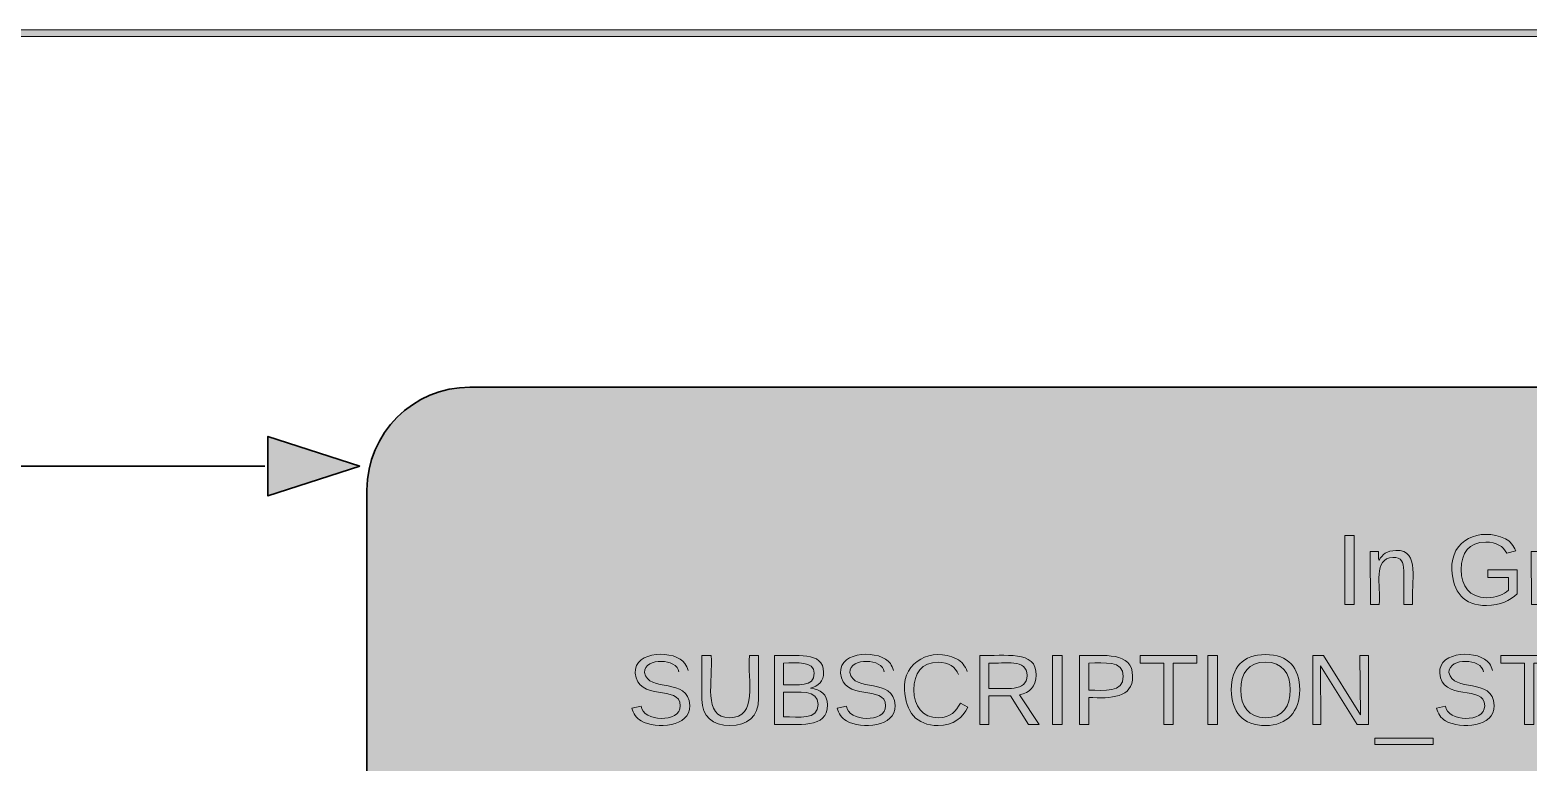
# Model space of a CAD drawing. Extents: x 3 to 1760, y 20 to 1040.
# Drawn here: x 1155.7 to 1388.6, y 766.7 to 880.5 of the extents above; entities that cross this region are included whole.
import ezdxf

# ---------------------------------------------------------------- set-up
doc = ezdxf.new("R2010")
doc.units = 0
doc.header["$MEASUREMENT"] = 0
doc.layers.add('Layer 1', color=7, linetype='Continuous', lineweight=0)

# ---------------------------------------------------------------- blocks, each defined once
blk = doc.blocks.new('Block_30')
at = {"layer": 'Layer 1'}
for points, knots in [([(1360.12, 791.19), (1360.12, 791.19), (1360.12, 801.9), (1360.12, 801.9), (1360.12, 801.9), (1361.59, 801.9), (1361.59, 801.9), (1361.59, 801.9), (1361.59, 791.19), (1361.59, 791.19), (1361.59, 791.19), (1360.12, 791.19), (1360.12, 791.19)], [0, 0, 0, 0, 1, 1, 1, 2, 2, 2, 3, 3, 3, 4, 4, 4, 4]), ([(1368.07, 799.57), (1371.92, 799.74), (1370.36, 794.56), (1370.67, 791.19), (1370.67, 791.19), (1369.28, 791.19), (1369.28, 791.19), (1369.28, 791.19), (1369.28, 796.42), (1369.28, 796.42), (1369.28, 797.76), (1368.94, 798.53), (1367.6, 798.49), (1364.49, 798.4), (1365.7, 794.08), (1365.48, 791.19), (1365.48, 791.19), (1364.1, 791.19), (1364.1, 791.19), (1364.1, 791.19), (1364.05, 799.4), (1364.05, 799.4), (1364.05, 799.4), (1365.35, 799.4), (1365.35, 799.4), (1365.39, 798.97), (1365.31, 798.36), (1365.44, 798.01), (1365.91, 798.97), (1366.69, 799.53), (1368.07, 799.57)], [0, 0, 0, 0, 1, 1, 1, 2, 2, 2, 3, 3, 3, 4, 4, 4, 5, 5, 5, 6, 6, 6, 7, 7, 7, 8, 8, 8, 9, 9, 9, 10, 10, 10, 10])]:
    blk.add_open_spline(points, degree=3, knots=knots, dxfattribs=at)
blk = doc.blocks.new('Block_29')
at = {"layer": 'Layer 1'}
blk.add_blockref('Block_30', (0, 0), dxfattribs=at)
blk = doc.blocks.new('Block_32')
at = {"layer": 'Layer 1'}
for points, knots in [([(1382.16, 791.01), (1378.62, 791.01), (1376.93, 793.09), (1376.76, 796.59), (1376.54, 801.21), (1381.08, 803.24), (1385.1, 801.39), (1385.83, 801.04), (1386.35, 800.3), (1386.7, 799.53), (1386.7, 799.53), (1385.31, 799.14), (1385.31, 799.14), (1384.75, 800.22), (1383.71, 800.87), (1382.03, 800.87), (1379.39, 800.87), (1378.23, 799.18), (1378.23, 796.59), (1378.23, 793.95), (1379.48, 792.27), (1382.16, 792.22), (1383.67, 792.22), (1384.84, 792.7), (1385.57, 793.39), (1385.57, 793.39), (1385.57, 795.34), (1385.57, 795.34), (1385.57, 795.34), (1382.37, 795.34), (1382.37, 795.34), (1382.37, 795.34), (1382.37, 796.55), (1382.37, 796.55), (1382.37, 796.55), (1386.91, 796.55), (1386.91, 796.55), (1386.91, 796.55), (1386.91, 792.83), (1386.91, 792.83), (1385.83, 791.75), (1384.28, 791.01), (1382.16, 791.01)], [0, 0, 0, 0, 1, 1, 1, 2, 2, 2, 3, 3, 3, 4, 4, 4, 5, 5, 5, 6, 6, 6, 7, 7, 7, 8, 8, 8, 9, 9, 9, 10, 10, 10, 11, 11, 11, 12, 12, 12, 13, 13, 13, 14, 14, 14, 14]), ([(1393, 798.23), (1389.63, 798.92), (1390.71, 794.3), (1390.54, 791.19), (1390.54, 791.19), (1389.16, 791.19), (1389.16, 791.19), (1389.16, 791.19), (1389.12, 799.4), (1389.12, 799.4), (1389.12, 799.4), (1390.41, 799.4), (1390.41, 799.4), (1390.46, 798.88), (1390.37, 798.14), (1390.5, 797.71), (1390.76, 798.88), (1391.49, 799.83), (1393, 799.48), (1393, 799.48), (1393, 798.23), (1393, 798.23)], [0, 0, 0, 0, 1, 1, 1, 2, 2, 2, 3, 3, 3, 4, 4, 4, 5, 5, 5, 6, 6, 6, 7, 7, 7, 7]), ([(1399.31, 792.74), (1398.67, 791.84), (1397.97, 790.97), (1396.37, 791.01), (1394.82, 791.06), (1393.87, 791.92), (1393.87, 793.48), (1393.83, 796.24), (1396.59, 796.2), (1399.27, 796.2), (1399.4, 797.71), (1398.88, 798.53), (1397.5, 798.53), (1396.46, 798.49), (1395.73, 798.23), (1395.68, 797.19), (1395.68, 797.19), (1394.26, 797.32), (1394.26, 797.32), (1394.47, 798.92), (1395.68, 799.57), (1397.54, 799.57), (1399.49, 799.57), (1400.65, 798.71), (1400.65, 796.8), (1400.65, 796.8), (1400.65, 793.26), (1400.65, 793.26), (1400.61, 792.4), (1400.96, 791.88), (1401.86, 792.1), (1401.86, 792.1), (1401.86, 791.23), (1401.86, 791.23), (1400.52, 790.84), (1399.23, 791.32), (1399.31, 792.74)], [0, 0, 0, 0, 1, 1, 1, 2, 2, 2, 3, 3, 3, 4, 4, 4, 5, 5, 5, 6, 6, 6, 7, 7, 7, 8, 8, 8, 9, 9, 9, 10, 10, 10, 11, 11, 11, 12, 12, 12, 12]), ([(1406.01, 798.49), (1404.28, 798.49), (1403.94, 797.06), (1403.94, 795.34), (1403.94, 793.61), (1404.33, 792.1), (1406.01, 792.1), (1407.05, 792.1), (1407.78, 792.7), (1407.87, 793.74), (1407.87, 793.74), (1409.25, 793.65), (1409.25, 793.65), (1408.99, 792.05), (1407.91, 791.01), (1406.05, 791.01), (1403.5, 791.01), (1402.77, 792.79), (1402.51, 795.29), (1402.08, 799.31), (1406.87, 800.95), (1408.86, 798.06), (1409.04, 797.76), (1409.08, 797.45), (1409.17, 797.11), (1409.17, 797.11), (1407.78, 796.98), (1407.78, 796.98), (1407.61, 797.89), (1407.09, 798.49), (1406.01, 798.49)], [0, 0, 0, 0, 1, 1, 1, 2, 2, 2, 3, 3, 3, 4, 4, 4, 5, 5, 5, 6, 6, 6, 7, 7, 7, 8, 8, 8, 9, 9, 9, 10, 10, 10, 10]), ([(1413.96, 799.57), (1416.68, 799.57), (1417.68, 797.76), (1417.59, 794.99), (1417.59, 794.99), (1411.76, 794.99), (1411.76, 794.99), (1411.76, 793.26), (1412.36, 792.1), (1414.05, 792.05), (1415.17, 792.01), (1415.91, 792.57), (1416.17, 793.3), (1416.17, 793.3), (1417.37, 792.96), (1417.37, 792.96), (1416.9, 791.75), (1415.78, 791.01), (1414.05, 791.01), (1411.54, 791.01), (1410.25, 792.61), (1410.29, 795.34), (1410.33, 797.97), (1411.41, 799.57), (1413.96, 799.57)], [0, 0, 0, 0, 1, 1, 1, 2, 2, 2, 3, 3, 3, 4, 4, 4, 5, 5, 5, 6, 6, 6, 7, 7, 7, 8, 8, 8, 8]), ([(1416.21, 796.07), (1416.47, 798.66), (1412.92, 799.4), (1412.02, 797.28), (1411.89, 796.98), (1411.76, 796.55), (1411.76, 796.07), (1411.76, 796.07), (1416.21, 796.07), (1416.21, 796.07)], [0, 0, 0, 0, 1, 1, 1, 2, 2, 2, 3, 3, 3, 3]), ([(1395.29, 793.48), (1395.29, 792.61), (1395.81, 792.05), (1396.68, 792.05), (1398.45, 792.18), (1399.4, 793.3), (1399.27, 795.25), (1397.41, 795.16), (1395.29, 795.47), (1395.29, 793.48)], [0, 0, 0, 0, 1, 1, 1, 2, 2, 2, 3, 3, 3, 3])]:
    blk.add_open_spline(points, degree=3, knots=knots, dxfattribs=at)
blk = doc.blocks.new('Block_31')
at = {"layer": 'Layer 1'}
blk.add_blockref('Block_32', (0, 0), dxfattribs=at)
blk = doc.blocks.new('Block_36')
at = {"layer": 'Layer 1'}
for points, knots in [([(1256.57, 780.69), (1256.35, 782.76), (1251.25, 783.02), (1251.21, 780.6), (1251.82, 777.36), (1258.04, 780), (1258.25, 775.46), (1258.38, 772.09), (1253.03, 771.7), (1250.69, 773.08), (1249.96, 773.51), (1249.48, 774.21), (1249.27, 775.07), (1249.27, 775.07), (1250.69, 775.37), (1250.69, 775.37), (1250.91, 772.95), (1256.79, 772.65), (1256.79, 775.42), (1256.79, 778.79), (1250.09, 776.02), (1249.79, 780.51), (1249.57, 784.06), (1256.05, 784.14), (1257.52, 781.98), (1257.74, 781.68), (1257.87, 781.29), (1258, 780.9)], [0, 0, 0, 0, 1, 1, 1, 2, 2, 2, 3, 3, 3, 4, 4, 4, 5, 5, 5, 6, 6, 6, 7, 7, 7, 8, 8, 8, 9, 9, 9, 9]), ([(1268.97, 776.54), (1268.93, 773.73), (1267.24, 772.35), (1264.48, 772.35), (1261.84, 772.35), (1260.16, 773.73), (1260.16, 776.41), (1260.16, 776.41), (1260.16, 783.24), (1260.16, 783.24), (1260.16, 783.24), (1261.58, 783.24), (1261.58, 783.24), (1261.93, 779.39), (1260.16, 773.56), (1264.48, 773.56), (1268.88, 773.56), (1267.24, 779.31), (1267.54, 783.24), (1267.54, 783.24), (1268.97, 783.24), (1268.97, 783.24), (1268.97, 783.24), (1268.97, 776.54), (1268.97, 776.54)], [0, 0, 0, 0, 1, 1, 1, 2, 2, 2, 3, 3, 3, 4, 4, 4, 5, 5, 5, 6, 6, 6, 7, 7, 7, 8, 8, 8, 8]), ([(1277.05, 778.18), (1278.56, 777.97), (1279.69, 777.19), (1279.69, 775.55), (1279.69, 771.79), (1275.11, 772.61), (1271.43, 772.52), (1271.43, 772.52), (1271.43, 783.24), (1271.43, 783.24), (1274.72, 783.11), (1279.08, 783.97), (1279.08, 780.64), (1279.08, 779.22), (1278.26, 778.48), (1277.05, 778.18)], [0, 0, 0, 0, 1, 1, 1, 2, 2, 2, 3, 3, 3, 4, 4, 4, 5, 5, 5, 5]), ([(1288.5, 780.69), (1288.29, 782.76), (1283.19, 783.02), (1283.14, 780.6), (1283.75, 777.36), (1289.97, 780), (1290.19, 775.46), (1290.32, 772.09), (1284.96, 771.7), (1282.62, 773.08), (1281.89, 773.51), (1281.42, 774.21), (1281.2, 775.07), (1281.2, 775.07), (1282.62, 775.37), (1282.62, 775.37), (1282.84, 772.95), (1288.72, 772.65), (1288.72, 775.42), (1288.72, 778.79), (1282.02, 776.02), (1281.72, 780.51), (1281.5, 784.06), (1287.98, 784.14), (1289.45, 781.98), (1289.67, 781.68), (1289.8, 781.29), (1289.93, 780.9)], [0, 0, 0, 0, 1, 1, 1, 2, 2, 2, 3, 3, 3, 4, 4, 4, 5, 5, 5, 6, 6, 6, 7, 7, 7, 8, 8, 8, 9, 9, 9, 9]), ([(1300.04, 780.26), (1299.61, 781.47), (1298.53, 782.2), (1296.88, 782.2), (1294.33, 782.2), (1293.12, 780.47), (1293.12, 777.92), (1293.12, 775.33), (1294.38, 773.56), (1296.97, 773.56), (1298.83, 773.56), (1299.65, 774.6), (1300.34, 775.81), (1300.34, 775.81), (1301.51, 775.2), (1301.51, 775.2), (1300.73, 773.56), (1299.3, 772.35), (1296.88, 772.35), (1293.43, 772.35), (1291.83, 774.51), (1291.66, 777.92), (1291.4, 782.42), (1295.93, 784.53), (1299.74, 782.72), (1300.56, 782.33), (1301.08, 781.6), (1301.42, 780.73)], [0, 0, 0, 0, 1, 1, 1, 2, 2, 2, 3, 3, 3, 4, 4, 4, 5, 5, 5, 6, 6, 6, 7, 7, 7, 8, 8, 8, 9, 9, 9, 9]), ([(1312.14, 780.17), (1312.09, 778.4), (1311.14, 777.4), (1309.54, 777.14), (1309.54, 777.14), (1312.57, 772.52), (1312.57, 772.52), (1312.57, 772.52), (1310.93, 772.52), (1310.93, 772.52), (1310.93, 772.52), (1308.12, 776.97), (1308.12, 776.97), (1308.12, 776.97), (1304.79, 776.97), (1304.79, 776.97), (1304.79, 776.97), (1304.79, 772.52), (1304.79, 772.52), (1304.79, 772.52), (1303.37, 772.52), (1303.37, 772.52), (1303.37, 772.52), (1303.37, 783.24), (1303.37, 783.24), (1307.17, 783.11), (1312.22, 784.14), (1312.14, 780.17)], [0, 0, 0, 0, 1, 1, 1, 2, 2, 2, 3, 3, 3, 4, 4, 4, 5, 5, 5, 6, 6, 6, 7, 7, 7, 8, 8, 8, 9, 9, 9, 9]), ([(1304.79, 778.1), (1307.38, 778.18), (1310.71, 777.53), (1310.71, 780.13), (1310.71, 782.76), (1307.25, 781.94), (1304.79, 782.07), (1304.79, 782.07), (1304.79, 778.1), (1304.79, 778.1)], [0, 0, 0, 0, 1, 1, 1, 2, 2, 2, 3, 3, 3, 3]), ([(1314.69, 772.52), (1314.69, 772.52), (1314.69, 783.24), (1314.69, 783.24), (1314.69, 783.24), (1316.16, 783.24), (1316.16, 783.24), (1316.16, 783.24), (1316.16, 772.52), (1316.16, 772.52), (1316.16, 772.52), (1314.69, 772.52), (1314.69, 772.52)], [0, 0, 0, 0, 1, 1, 1, 2, 2, 2, 3, 3, 3, 4, 4, 4, 4]), ([(1318.88, 783.24), (1322.64, 783.19), (1327.13, 783.89), (1327.13, 780), (1327.13, 776.63), (1323.8, 776.54), (1320.3, 776.71), (1320.3, 776.71), (1320.3, 772.52), (1320.3, 772.52), (1320.3, 772.52), (1318.88, 772.52), (1318.88, 772.52), (1318.88, 772.52), (1318.88, 783.24), (1318.88, 783.24)], [0, 0, 0, 0, 1, 1, 1, 2, 2, 2, 3, 3, 3, 4, 4, 4, 5, 5, 5, 5]), ([(1333.44, 782.03), (1333.44, 782.03), (1333.44, 772.52), (1333.44, 772.52), (1333.44, 772.52), (1331.97, 772.52), (1331.97, 772.52), (1331.97, 772.52), (1331.97, 782.03), (1331.97, 782.03), (1331.97, 782.03), (1328.3, 782.03), (1328.3, 782.03), (1328.3, 782.03), (1328.3, 783.24), (1328.3, 783.24), (1328.3, 783.24), (1337.11, 783.24), (1337.11, 783.24), (1337.11, 783.24), (1337.11, 782.03), (1337.11, 782.03), (1337.11, 782.03), (1333.44, 782.03), (1333.44, 782.03)], [0, 0, 0, 0, 1, 1, 1, 2, 2, 2, 3, 3, 3, 4, 4, 4, 5, 5, 5, 6, 6, 6, 7, 7, 7, 8, 8, 8, 8]), ([(1338.84, 772.52), (1338.84, 772.52), (1338.84, 783.24), (1338.84, 783.24), (1338.84, 783.24), (1340.31, 783.24), (1340.31, 783.24), (1340.31, 783.24), (1340.31, 772.52), (1340.31, 772.52), (1340.31, 772.52), (1338.84, 772.52), (1338.84, 772.52)], [0, 0, 0, 0, 1, 1, 1, 2, 2, 2, 3, 3, 3, 4, 4, 4, 4]), ([(1347.79, 783.37), (1351.29, 783.37), (1353.1, 781.38), (1353.1, 777.92), (1353.1, 774.51), (1351.2, 772.35), (1347.79, 772.35), (1344.29, 772.35), (1342.47, 774.47), (1342.47, 777.92), (1342.47, 781.38), (1344.29, 783.37), (1347.79, 783.37)], [0, 0, 0, 0, 1, 1, 1, 2, 2, 2, 3, 3, 3, 4, 4, 4, 4]), ([(1362.04, 772.52), (1362.04, 772.52), (1356.34, 781.64), (1356.34, 781.64), (1356.34, 781.64), (1356.38, 772.52), (1356.38, 772.52), (1356.38, 772.52), (1355.13, 772.52), (1355.13, 772.52), (1355.13, 772.52), (1355.13, 783.24), (1355.13, 783.24), (1355.13, 783.24), (1356.82, 783.24), (1356.82, 783.24), (1356.82, 783.24), (1362.56, 774.03), (1362.56, 774.03), (1362.56, 774.03), (1362.48, 783.24), (1362.48, 783.24), (1362.48, 783.24), (1363.82, 783.24), (1363.82, 783.24), (1363.82, 783.24), (1363.82, 772.52), (1363.82, 772.52), (1363.82, 772.52), (1362.04, 772.52), (1362.04, 772.52)], [0, 0, 0, 0, 1, 1, 1, 2, 2, 2, 3, 3, 3, 4, 4, 4, 5, 5, 5, 6, 6, 6, 7, 7, 7, 8, 8, 8, 9, 9, 9, 10, 10, 10, 10]), ([(1381.66, 780.69), (1381.45, 782.76), (1376.35, 783.02), (1376.3, 780.6), (1376.91, 777.36), (1383.13, 780), (1383.35, 775.46), (1383.48, 772.09), (1378.12, 771.7), (1375.79, 773.08), (1375.05, 773.51), (1374.58, 774.21), (1374.36, 775.07), (1374.36, 775.07), (1375.79, 775.37), (1375.79, 775.37), (1376, 772.95), (1381.88, 772.65), (1381.88, 775.42), (1381.88, 778.79), (1375.18, 776.02), (1374.88, 780.51), (1374.66, 784.06), (1381.14, 784.14), (1382.61, 781.98), (1382.83, 781.68), (1382.96, 781.29), (1383.09, 780.9)], [0, 0, 0, 0, 1, 1, 1, 2, 2, 2, 3, 3, 3, 4, 4, 4, 5, 5, 5, 6, 6, 6, 7, 7, 7, 8, 8, 8, 9, 9, 9, 9]), ([(1389.53, 782.03), (1389.53, 782.03), (1389.53, 772.52), (1389.53, 772.52), (1389.53, 772.52), (1388.06, 772.52), (1388.06, 772.52), (1388.06, 772.52), (1388.06, 782.03), (1388.06, 782.03), (1388.06, 782.03), (1384.38, 782.03), (1384.38, 782.03), (1384.38, 782.03), (1384.38, 783.24), (1384.38, 783.24), (1384.38, 783.24), (1393.2, 783.24), (1393.2, 783.24), (1393.2, 783.24), (1393.2, 782.03), (1393.2, 782.03), (1393.2, 782.03), (1389.53, 782.03), (1389.53, 782.03)], [0, 0, 0, 0, 1, 1, 1, 2, 2, 2, 3, 3, 3, 4, 4, 4, 5, 5, 5, 6, 6, 6, 7, 7, 7, 8, 8, 8, 8]), ([(1272.86, 778.66), (1275.02, 778.7), (1277.61, 778.27), (1277.61, 780.47), (1277.61, 782.5), (1274.89, 782.03), (1272.86, 782.07), (1272.86, 782.07), (1272.86, 778.66), (1272.86, 778.66)], [0, 0, 0, 0, 1, 1, 1, 2, 2, 2, 3, 3, 3, 3]), ([(1320.3, 777.84), (1322.77, 777.84), (1325.66, 777.36), (1325.66, 780), (1325.66, 782.55), (1322.72, 782.03), (1320.3, 782.07), (1320.3, 782.07), (1320.3, 777.84), (1320.3, 777.84)], [0, 0, 0, 0, 1, 1, 1, 2, 2, 2, 3, 3, 3, 3]), ([(1347.79, 773.56), (1350.51, 773.56), (1351.63, 775.33), (1351.63, 777.92), (1351.63, 780.51), (1350.38, 782.2), (1347.79, 782.2), (1345.15, 782.2), (1343.94, 780.51), (1343.94, 777.92), (1343.94, 775.33), (1345.15, 773.6), (1347.79, 773.56)], [0, 0, 0, 0, 1, 1, 1, 2, 2, 2, 3, 3, 3, 4, 4, 4, 4]), ([(1272.86, 773.69), (1275.24, 773.77), (1278.22, 773.08), (1278.22, 775.63), (1278.22, 778.05), (1275.19, 777.45), (1272.86, 777.53), (1272.86, 777.53), (1272.86, 773.69), (1272.86, 773.69)], [0, 0, 0, 0, 1, 1, 1, 2, 2, 2, 3, 3, 3, 3]), ([(1364.81, 769.41), (1364.81, 769.41), (1364.81, 770.4), (1364.81, 770.4), (1364.81, 770.4), (1373.84, 770.4), (1373.84, 770.4), (1373.84, 770.4), (1373.84, 769.41), (1373.84, 769.41), (1373.84, 769.41), (1364.81, 769.41), (1364.81, 769.41)], [0, 0, 0, 0, 1, 1, 1, 2, 2, 2, 3, 3, 3, 4, 4, 4, 4])]:
    blk.add_open_spline(points, degree=3, knots=knots, dxfattribs=at)
blk = doc.blocks.new('Block_35')
at = {"layer": 'Layer 1'}
blk.add_blockref('Block_36', (0, 0), dxfattribs=at)
blk = doc.blocks.new('Block_0')
at = {"layer": 'Layer 1', "true_color": 0x666666, "transparency": 33554687}
h = blk.add_hatch(color=251, dxfattribs=at)
h.dxf.hatch_style = 2
edge = h.paths.add_edge_path()
edge.add_spline(control_points=[(1403.01, 880.35), (1403.01, 880.35), (1404.91, 879.89), (1404.91, 879.89), (1404.91, 879.89), (1406.71, 879.13), (1406.71, 879.13), (1406.71, 879.13), (1408.39, 878.1), (1408.39, 878.1), (1408.39, 878.1), (1409.89, 876.84), (1409.89, 876.84), (1409.89, 876.84), (1411.15, 875.34), (1411.15, 875.34), (1411.15, 875.34), (1412.18, 873.68), (1412.18, 873.68), (1412.18, 873.68), (1412.93, 871.86), (1412.93, 871.86), (1412.93, 871.86), (1413.39, 869.96), (1413.39, 869.96), (1413.39, 869.96), (1413.54, 868.02), (1413.54, 868.02), (1413.54, 868.02), (1413.54, 825.46), (1413.54, 825.46), (1413.54, 825.46), (1412.54, 825.46), (1412.54, 825.46), (1412.54, 825.46), (1412.54, 867.98), (1412.54, 867.98), (1412.54, 867.98), (1412.4, 869.8), (1412.4, 869.8), (1412.4, 869.8), (1411.97, 871.55), (1411.97, 871.55), (1411.97, 871.55), (1411.27, 873.22), (1411.27, 873.22), (1411.27, 873.22), (1410.33, 874.76), (1410.33, 874.76), (1410.33, 874.76), (1409.16, 876.13), (1409.16, 876.13), (1409.16, 876.13), (1407.79, 877.3), (1407.79, 877.3), (1407.79, 877.3), (1406.24, 878.24), (1406.24, 878.24), (1406.24, 878.24), (1404.57, 878.94), (1404.57, 878.94), (1404.57, 878.94), (1402.82, 879.36), (1402.82, 879.36), (1402.82, 879.36), (1401, 879.5), (1401, 879.5), (1401, 879.5), (535.15, 879.5), (535.15, 879.5), (535.15, 879.5), (533.33, 879.36), (533.33, 879.36), (533.33, 879.36), (531.59, 878.94), (531.59, 878.94), (531.59, 878.94), (529.92, 878.24), (529.92, 878.24), (529.92, 878.24), (528.37, 877.3), (528.37, 877.3), (528.37, 877.3), (527, 876.13), (527, 876.13), (527, 876.13), (525.83, 874.76), (525.83, 874.76), (525.83, 874.76), (524.89, 873.22), (524.89, 873.22), (524.89, 873.22), (524.19, 871.55), (524.19, 871.55), (524.19, 871.55), (523.79, 869.8), (523.79, 869.8), (523.79, 869.8), (523.64, 867.98), (523.64, 867.98), (523.64, 867.98), (523.64, 856.38), (523.64, 856.38), (523.64, 856.38), (522.64, 856.38), (522.64, 856.38), (522.64, 856.38), (522.64, 868.02), (522.64, 868.02), (522.64, 868.02), (522.8, 869.96), (522.8, 869.96), (522.8, 869.96), (523.26, 871.86), (523.26, 871.86), (523.26, 871.86), (524.01, 873.68), (524.01, 873.68), (524.01, 873.68), (525.03, 875.35), (525.03, 875.35), (525.03, 875.35), (526.3, 876.85), (526.3, 876.85), (526.3, 876.85), (527.8, 878.11), (527.8, 878.11), (527.8, 878.11), (529.46, 879.15), (529.46, 879.15), (529.46, 879.15), (531.28, 879.9), (531.28, 879.9), (531.28, 879.9), (533.18, 880.35), (533.18, 880.35), (533.18, 880.35), (535.12, 880.5), (535.12, 880.5), (535.12, 880.5), (1401.07, 880.5), (1401.07, 880.5), (1401.07, 880.5), (1403.01, 880.35), (1403.01, 880.35)], knot_values=[0, 0, 0, 0, 1, 1, 1, 2, 2, 2, 3, 3, 3, 4, 4, 4, 5, 5, 5, 6, 6, 6, 7, 7, 7, 8, 8, 8, 9, 9, 9, 10, 10, 10, 11, 11, 11, 12, 12, 12, 13, 13, 13, 14, 14, 14, 15, 15, 15, 16, 16, 16, 17, 17, 17, 18, 18, 18, 19, 19, 19, 20, 20, 20, 21, 21, 21, 22, 22, 22, 23, 23, 23, 24, 24, 24, 25, 25, 25, 26, 26, 26, 27, 27, 27, 28, 28, 28, 29, 29, 29, 30, 30, 30, 31, 31, 31, 32, 32, 32, 33, 33, 33, 34, 34, 34, 35, 35, 35, 36, 36, 36, 37, 37, 37, 38, 38, 38, 39, 39, 39, 40, 40, 40, 41, 41, 41, 42, 42, 42, 43, 43, 43, 44, 44, 44, 45, 45, 45, 46, 46, 46, 47, 47, 47, 48, 48, 48, 48], degree=3, periodic=0)
at = {"layer": 'Layer 1', "true_color": 0x75b2ff, "transparency": 33554687}
h = blk.add_hatch(color=151, dxfattribs=at)
h.dxf.hatch_style = 2
edge = h.paths.add_edge_path()
edge.add_spline(control_points=[(1224.07, 824.96), (1215.23, 824.96), (1208.07, 817.8), (1208.07, 808.96), (1208.07, 808.96), (1208.07, 760.96), (1208.07, 760.96), (1208.07, 752.13), (1215.23, 744.96), (1224.07, 744.96), (1224.07, 744.96), (1602.01, 744.96), (1602.01, 744.96), (1610.85, 744.96), (1618.01, 752.13), (1618.01, 760.96), (1618.01, 760.96), (1618.01, 808.96), (1618.01, 808.96), (1618.01, 817.8), (1610.85, 824.96), (1602.01, 824.96), (1602.01, 824.96), (1224.07, 824.96), (1224.07, 824.96)], knot_values=[0, 0, 0, 0, 1, 1, 1, 2, 2, 2, 3, 3, 3, 4, 4, 4, 5, 5, 5, 6, 6, 6, 7, 7, 7, 8, 8, 8, 8], degree=3, periodic=0)
at = {"layer": 'Layer 1', "true_color": 0x333333, "transparency": 33554687}
h = blk.add_hatch(color=250, dxfattribs=at)
h.dxf.hatch_style = 2
edge = h.paths.add_edge_path()
edge.add_spline(control_points=[(1206.94, 812.67), (1206.94, 812.67), (1192.67, 808.04), (1192.67, 808.04), (1192.67, 808.04), (1192.67, 817.31), (1192.67, 817.31), (1192.67, 817.31), (1206.94, 812.67), (1206.94, 812.67)], knot_values=[0, 0, 0, 0, 1, 1, 1, 2, 2, 2, 3, 3, 3, 3], degree=3, periodic=0)
at = {"layer": 'Layer 1', "color": 251, "lineweight": 0, "true_color": 0x666666}
blk.add_open_spline([(1403.01, 880.35), (1403.01, 880.35), (1404.91, 879.89), (1404.91, 879.89), (1404.91, 879.89), (1406.71, 879.13), (1406.71, 879.13), (1406.71, 879.13), (1408.39, 878.1), (1408.39, 878.1), (1408.39, 878.1), (1409.89, 876.84), (1409.89, 876.84), (1409.89, 876.84), (1411.15, 875.34), (1411.15, 875.34), (1411.15, 875.34), (1412.18, 873.68), (1412.18, 873.68), (1412.18, 873.68), (1412.93, 871.86), (1412.93, 871.86), (1412.93, 871.86), (1413.39, 869.96), (1413.39, 869.96), (1413.39, 869.96), (1413.54, 868.02), (1413.54, 868.02), (1413.54, 868.02), (1413.54, 825.46), (1413.54, 825.46), (1413.54, 825.46), (1412.54, 825.46), (1412.54, 825.46), (1412.54, 825.46), (1412.54, 867.98), (1412.54, 867.98), (1412.54, 867.98), (1412.4, 869.8), (1412.4, 869.8), (1412.4, 869.8), (1411.97, 871.55), (1411.97, 871.55), (1411.97, 871.55), (1411.27, 873.22), (1411.27, 873.22), (1411.27, 873.22), (1410.33, 874.76), (1410.33, 874.76), (1410.33, 874.76), (1409.16, 876.13), (1409.16, 876.13), (1409.16, 876.13), (1407.79, 877.3), (1407.79, 877.3), (1407.79, 877.3), (1406.24, 878.24), (1406.24, 878.24), (1406.24, 878.24), (1404.57, 878.94), (1404.57, 878.94), (1404.57, 878.94), (1402.82, 879.36), (1402.82, 879.36), (1402.82, 879.36), (1401, 879.5), (1401, 879.5), (1401, 879.5), (535.15, 879.5), (535.15, 879.5), (535.15, 879.5), (533.33, 879.36), (533.33, 879.36), (533.33, 879.36), (531.59, 878.94), (531.59, 878.94), (531.59, 878.94), (529.92, 878.24), (529.92, 878.24), (529.92, 878.24), (528.37, 877.3), (528.37, 877.3), (528.37, 877.3), (527, 876.13), (527, 876.13), (527, 876.13), (525.83, 874.76), (525.83, 874.76), (525.83, 874.76), (524.89, 873.22), (524.89, 873.22), (524.89, 873.22), (524.19, 871.55), (524.19, 871.55), (524.19, 871.55), (523.79, 869.8), (523.79, 869.8), (523.79, 869.8), (523.64, 867.98), (523.64, 867.98), (523.64, 867.98), (523.64, 856.38), (523.64, 856.38), (523.64, 856.38), (522.64, 856.38), (522.64, 856.38), (522.64, 856.38), (522.64, 868.02), (522.64, 868.02), (522.64, 868.02), (522.8, 869.96), (522.8, 869.96), (522.8, 869.96), (523.26, 871.86), (523.26, 871.86), (523.26, 871.86), (524.01, 873.68), (524.01, 873.68), (524.01, 873.68), (525.03, 875.35), (525.03, 875.35), (525.03, 875.35), (526.3, 876.85), (526.3, 876.85), (526.3, 876.85), (527.8, 878.11), (527.8, 878.11), (527.8, 878.11), (529.46, 879.15), (529.46, 879.15), (529.46, 879.15), (531.28, 879.9), (531.28, 879.9), (531.28, 879.9), (533.18, 880.35), (533.18, 880.35), (533.18, 880.35), (535.12, 880.5), (535.12, 880.5), (535.12, 880.5), (1401.07, 880.5), (1401.07, 880.5), (1401.07, 880.5), (1403.01, 880.35), (1403.01, 880.35)], degree=3, knots=[0, 0, 0, 0, 1, 1, 1, 2, 2, 2, 3, 3, 3, 4, 4, 4, 5, 5, 5, 6, 6, 6, 7, 7, 7, 8, 8, 8, 9, 9, 9, 10, 10, 10, 11, 11, 11, 12, 12, 12, 13, 13, 13, 14, 14, 14, 15, 15, 15, 16, 16, 16, 17, 17, 17, 18, 18, 18, 19, 19, 19, 20, 20, 20, 21, 21, 21, 22, 22, 22, 23, 23, 23, 24, 24, 24, 25, 25, 25, 26, 26, 26, 27, 27, 27, 28, 28, 28, 29, 29, 29, 30, 30, 30, 31, 31, 31, 32, 32, 32, 33, 33, 33, 34, 34, 34, 35, 35, 35, 36, 36, 36, 37, 37, 37, 38, 38, 38, 39, 39, 39, 40, 40, 40, 41, 41, 41, 42, 42, 42, 43, 43, 43, 44, 44, 44, 45, 45, 45, 46, 46, 46, 47, 47, 47, 48, 48, 48, 48], dxfattribs=at)
at = {"layer": 'Layer 1', "color": 18, "lineweight": 35, "true_color": 0x000000}
blk.add_open_spline([(1224.07, 824.96), (1215.23, 824.96), (1208.07, 817.8), (1208.07, 808.96), (1208.07, 808.96), (1208.07, 760.96), (1208.07, 760.96), (1208.07, 752.13), (1215.23, 744.96), (1224.07, 744.96), (1224.07, 744.96), (1602.01, 744.96), (1602.01, 744.96), (1610.85, 744.96), (1618.01, 752.13), (1618.01, 760.96), (1618.01, 760.96), (1618.01, 808.96), (1618.01, 808.96), (1618.01, 817.8), (1610.85, 824.96), (1602.01, 824.96), (1602.01, 824.96), (1224.07, 824.96), (1224.07, 824.96)], degree=3, knots=[0, 0, 0, 0, 1, 1, 1, 2, 2, 2, 3, 3, 3, 4, 4, 4, 5, 5, 5, 6, 6, 6, 7, 7, 7, 8, 8, 8, 8], dxfattribs=at)
at = {"layer": 'Layer 1', "color": 250, "lineweight": 35, "true_color": 0x333333}
blk.add_open_spline([(1206.94, 812.67), (1206.94, 812.67), (1192.67, 808.04), (1192.67, 808.04), (1192.67, 808.04), (1192.67, 817.31), (1192.67, 817.31), (1192.67, 817.31), (1206.94, 812.67), (1206.94, 812.67)], degree=3, knots=[0, 0, 0, 0, 1, 1, 1, 2, 2, 2, 3, 3, 3, 3], dxfattribs=at)
blk.add_open_spline([(550.85, 812.67), (550.85, 812.67), (1192.17, 812.67), (1192.17, 812.67)], degree=3, dxfattribs=at)
at = {"layer": 'Layer 1'}
for name in ['Block_29', 'Block_31', 'Block_35']:
    blk.add_blockref(name, (0, 0), dxfattribs=at)

msp = doc.modelspace()

# ---------------------------------------------------------------- block references
at = {"layer": 'Layer 1'}
msp.add_blockref('Block_0', (0, 0), dxfattribs=at)

doc.saveas('drawing.dxf')
